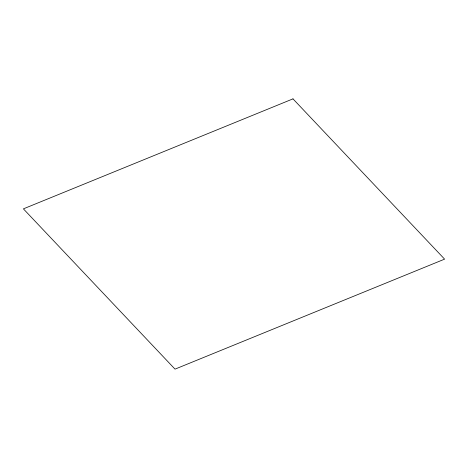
<?xml version="1.0" encoding="UTF-8"?>
<svg xmlns="http://www.w3.org/2000/svg" width="468" height="468" viewBox="0 0 468 468"><rect width="100%" height="100%" fill="white"/><g stroke="black" fill="none" stroke-linecap="round" stroke-linejoin="round"><path stroke-width="0.7" d="M292.986 98.865L23.4 208.857L175.014 369.135L444.6 259.143L292.986 98.865"/></g></svg>
